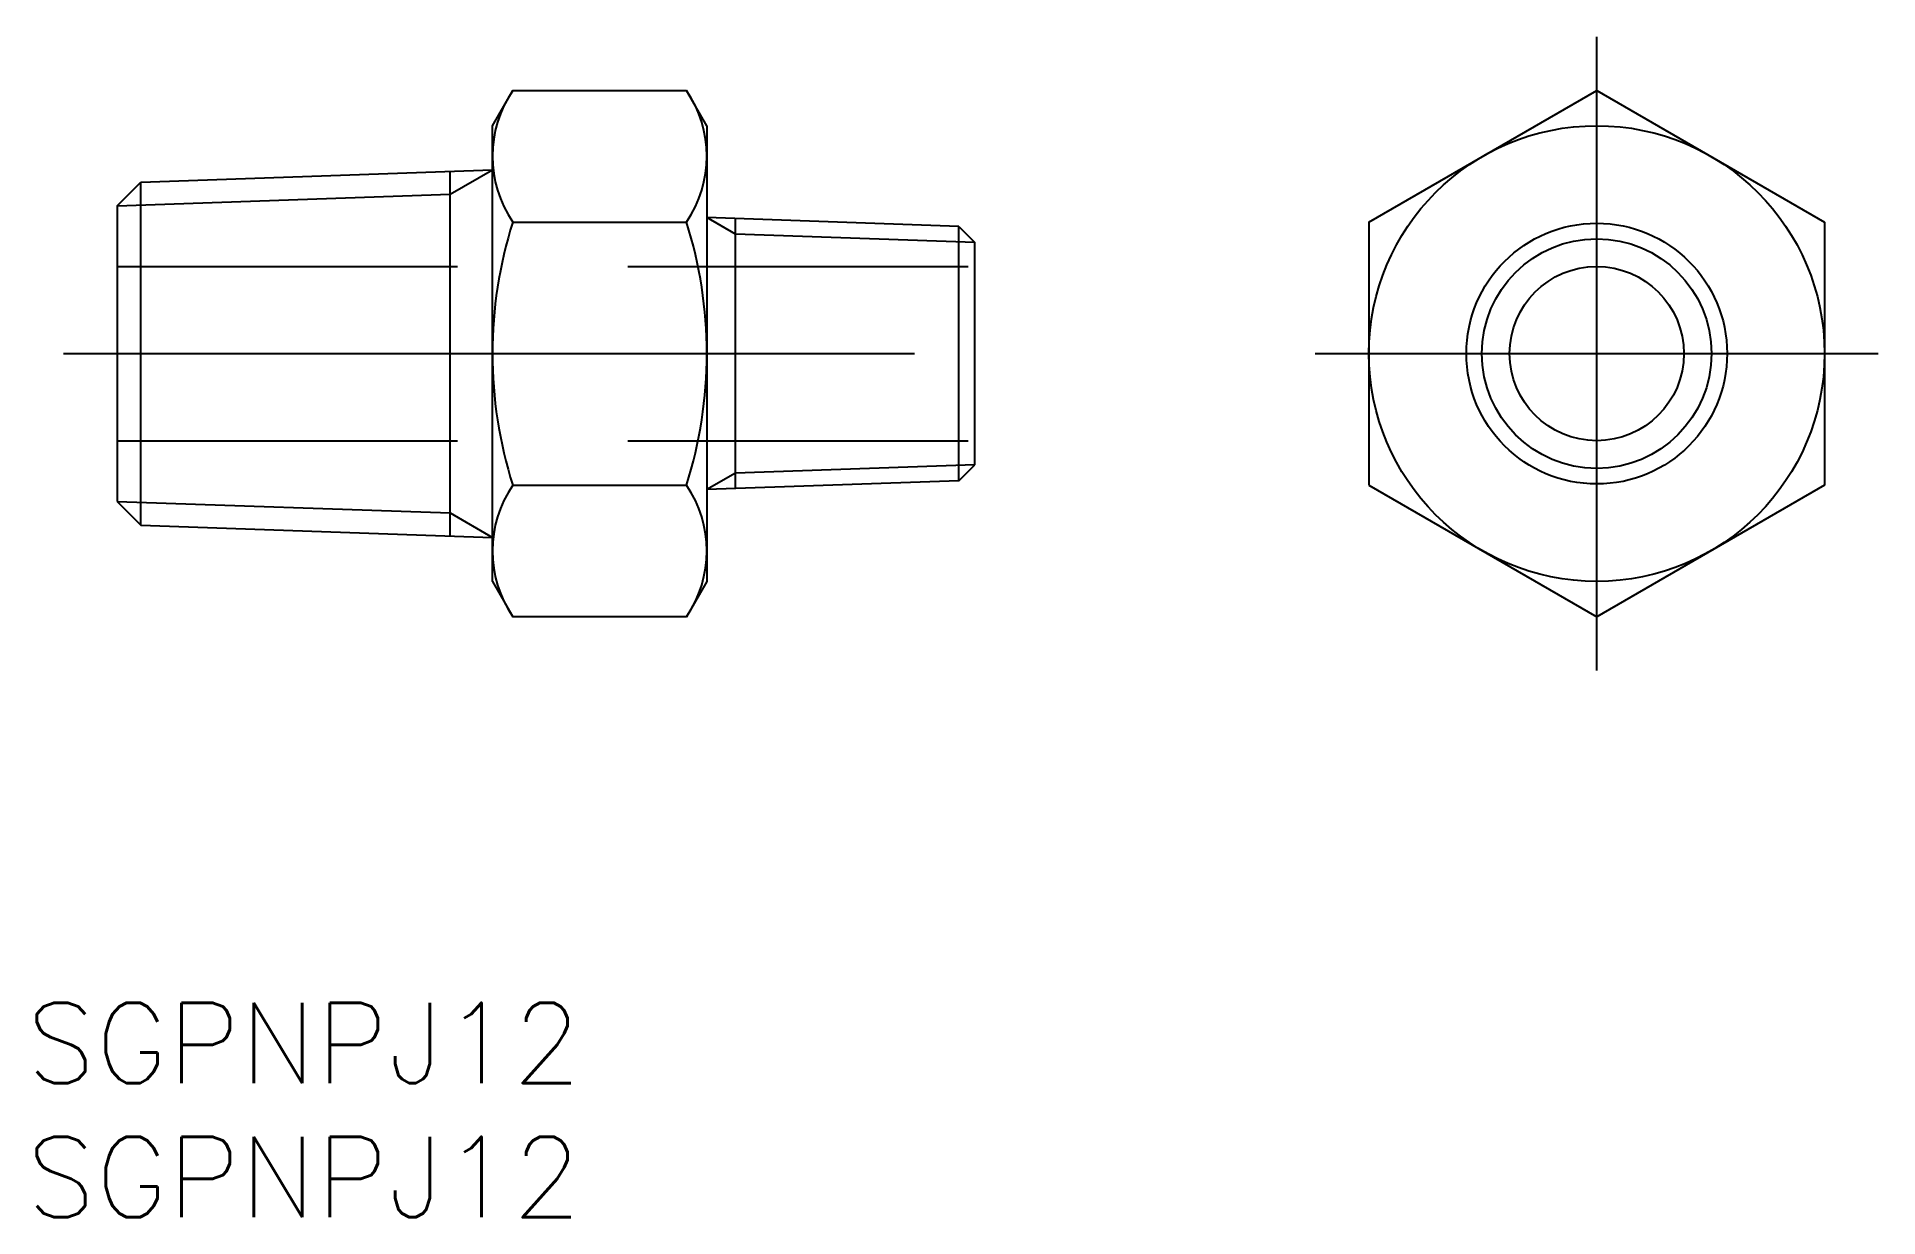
# Model space of a CAD drawing. Extents: x -58.2 to 10.5, y -32.2 to 11.8.
import ezdxf

# ---------------------------------------------------------------- set-up
doc = ezdxf.new("R2010")
doc.units = 0
doc.linetypes.add('CENTER', pattern=[50.8, 31.75, -6.35, 6.35, -6.35])
doc.linetypes.add('DASHED', pattern=[19.05, 12.7, -6.35])
doc.layers.get('0').update_dxf_attribs({"linetype": 'CONTINUOUS'})
doc.layers.add('CENTER', color=1, linetype='CENTER')
doc.styles.get("Standard").update_dxf_attribs({"font": 'txt.shx', "height": 3, "bigfont": 'bigfont.shx'})

msp = doc.modelspace()

# ---------------------------------------------------------------- linework, layer by layer
at = {"color": 7, "linetype": 'CONTINUOUS'}
for p, q in [((-41.2, 8.5), (-40.441, 9.815)), ((-40.441, 9.815), (-33.959, 9.815)), ((-33.2, 8.5), (-33.959, 9.815)), ((-8.5, 4.907), (0, 9.815)), ((0, 9.815), (8.5, 4.907)), ((-41.2, -8.5), (-41.2, 8.5)), ((-33.2, 8.5), (-33.2, -8.5)), ((-55.2, 5.513), (-54.313, 6.4)), ((-54.313, 6.4), (-41.2, 6.858)), ((-54.313, -6.4), (-54.313, 6.4)), ((-42.778, -6.802), (-42.778, 6.802)), ((-55.2, 5.513), (-55.2, -5.513)), ((-40.441, 4.907), (-33.959, 4.907)), ((-23.802, 4.746), (-33.2, 5.075)), ((-32.129, -5.037), (-32.129, 5.037)), ((-8.5, 4.907), (-8.5, -4.907)), ((8.5, 4.907), (8.5, -4.907)), ((-23.802, -4.746), (-23.802, 4.746)), ((-23.802, 4.746), (-23.2, 4.144)), ((-23.2, -4.144), (-23.2, 4.144)), ((-23.802, -4.746), (-33.2, -5.075)), ((-23.802, -4.746), (-23.2, -4.144)), ((-40.441, -4.907), (-33.959, -4.907)), ((-8.5, -4.907), (0, -9.815)), ((8.5, -4.907), (0, -9.815)), ((-55.2, -5.513), (-54.313, -6.4)), ((-54.313, -6.4), (-41.2, -6.858)), ((-41.2, -8.5), (-40.441, -9.815)), ((-33.2, -8.5), (-33.959, -9.815)), ((-33.959, -9.815), (-40.441, -9.815))]:
    msp.add_line(p, q, dxfattribs=at)
at = {"color": 3, "linetype": 'CONTINUOUS'}
for p, q in [((-42.778, 5.946), (-41.2, 6.858)), ((-55.2, 5.513), (-42.778, 5.946)), ((-32.129, 4.456), (-33.2, 5.075)), ((-23.2, 4.144), (-32.129, 4.456)), ((-32.129, -4.456), (-33.2, -5.075)), ((-23.2, -4.144), (-32.129, -4.456)), ((-55.2, -5.513), (-42.778, -5.946)), ((-42.778, -5.946), (-41.2, -6.858))]:
    msp.add_line(p, q, dxfattribs=at)
at = {"color": 3, "linetype": 'DASHED'}
for p, q in [((-55.2, 3.25), (-23.2, 3.25)), ((-55.2, -3.25), (-23.2, -3.25))]:
    msp.add_line(p, q, dxfattribs=at)
at = {"color": 7, "linetype": 'CONTINUOUS'}
for radius in [8.5, 4.864, 3.25]:
    msp.add_circle((0, 0), radius, dxfattribs=at)
at = {"color": 3, "linetype": 'CONTINUOUS'}
msp.add_circle((0, 0), 4.283, dxfattribs=at)
at = {"color": 7, "linetype": 'CONTINUOUS'}
for centre, radius, start, end in [((-36.855, 7.361), 4.345, 145.61575, 214.38425), ((-37.545, 7.361), 4.345, 325.61575, 34.38425), ((-24.959, 0), 16.241, 162.41205, 197.58795), ((-49.441, 0), 16.241, 342.41205, 17.58795), ((-36.855, -7.361), 4.345, 145.61575, 214.38425), ((-37.545, -7.361), 4.345, 325.61575, 34.38425)]:
    msp.add_arc(centre, radius, start, end, dxfattribs=at)
at = {"layer": 'CENTER', "color": 1, "linetype": 'CENTER'}
for p, q in [((0, -11.815), (0, 11.815)), ((-57.2, 0), (-21.2, 0)), ((-10.5, 0), (10.5, 0))]:
    msp.add_line(p, q, dxfattribs=at)

# ---------------------------------------------------------------- texts
at = {"color": 7, "linetype": 'CONTINUOUS'}
for p in [(-58.584, -27.212), (-58.584, -32.212)]:
    msp.add_text('SGPNPJ12', height=3, dxfattribs=at).set_placement(p)

doc.saveas('drawing.dxf')
